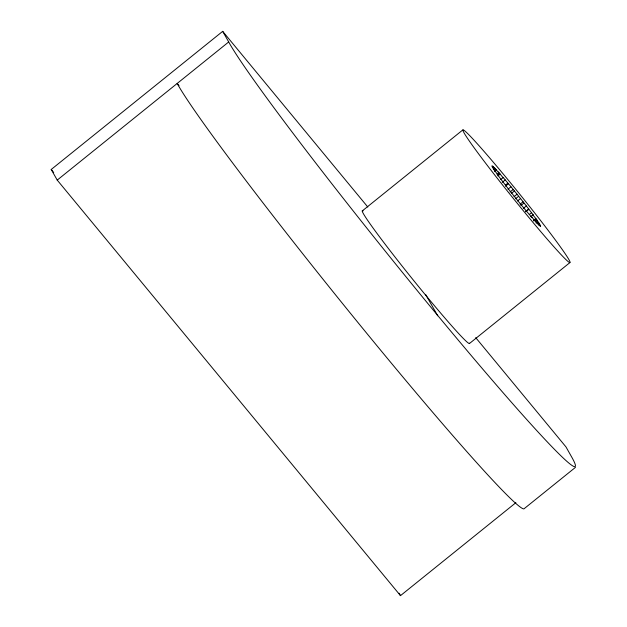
<?xml version="1.0" encoding="UTF-8"?>
<svg xmlns="http://www.w3.org/2000/svg" width="627" height="627" viewBox="0 0 627 627"><rect width="100%" height="100%" fill="white"/><g stroke="black" fill="none" stroke-linecap="round" stroke-linejoin="round"><path stroke-width="0.94" d="M515.888 502.682L400.488 595.65L57.222 180.098L51.21 169.486L222.687 31.35L367.814 207.035M57.222 180.098L228.698 41.962L222.687 31.35M362.477 210.758L462.969 129.805M494.758 171.539L496.271 170.317L494.789 168.201A38.756 1.748 51.1 0 1 496.153 169.627L499.108 173.287L497.587 174.502M497.916 175.921L500.189 174.087L503.019 177.684L500.746 179.51M502.211 182.371L505.237 179.933L508.442 183.742A38.756 1.748 51.1 0 1 510.981 186.791L514.422 190.984A38.756 1.748 51.1 0 1 517.056 194.229L520.52 198.547A38.756 1.748 51.1 0 1 523.083 201.784L526.351 205.954A38.756 1.748 51.1 0 1 528.686 208.979L531.547 212.733A38.756 1.748 51.1 0 1 533.506 215.359L532.84 214.865L530.567 216.691M505.495 185.067L507.768 183.233M505.417 186.18L508.442 183.742M507.948 189.229L510.981 186.791M510.025 192.027L513.051 189.589M511.397 193.422L514.422 190.984M514.03 196.666L517.056 194.229M515.512 198.79L518.545 196.353M517.494 200.985L520.52 198.547M520.057 204.222L523.083 201.784M520.857 205.538L523.89 203.101M523.326 208.391L526.351 205.954M525.661 211.417L528.686 208.979M525.732 211.84L528.757 209.402M529.274 214.567L531.547 212.733M533.514 220.304L535.787 218.47L532.84 214.865M533.616 220.97L535.889 219.144L537.245 220.524A38.756 1.748 51.1 0 0 535.787 218.47M536.187 223.196L537.7 221.974L539.667 224.16A38.756 1.748 51.1 0 0 538.797 222.797L535.889 219.144M469.364 343.596L569.857 262.642A85.256 3.84 51.1 0 0 492.83 161.617A85.256 3.84 51.1 0 0 486.552 164.415A85.256 3.84 51.1 0 0 569.857 262.642M575.453 467.374L523.937 508.873A279.368 12.579 51.1 0 1 361.371 326.722A279.368 12.579 51.1 0 1 177.175 83.462L179.048 85.727M496.271 170.317L493.378 166.821A38.756 1.748 51.1 0 0 492.618 166.171L494.687 168.969L492.046 165.857A38.756 1.748 51.1 0 0 491.944 166.022L494.468 169.321L492.234 166.79A38.756 1.748 51.1 0 0 492.791 167.762L495.62 171.351L493.943 169.556A38.756 1.748 51.1 0 0 495.111 171.273L498.065 174.941L497.046 173.992A38.756 1.748 51.1 0 0 498.771 176.352L501.357 179.816A38.756 1.748 51.1 0 0 503.528 182.661L506.616 186.658A38.756 1.748 51.1 0 0 509.085 189.809L512.471 194.088A38.756 1.748 51.1 0 0 515.096 197.356L518.576 201.643A38.756 1.748 51.1 0 0 521.178 204.817L524.533 208.846A38.756 1.748 51.1 0 0 526.954 211.73L529.972 215.249A38.756 1.748 51.1 0 0 532.064 217.655L531.633 216.785L534.549 220.445A38.756 1.748 51.1 0 0 536.179 222.224L535.035 220.5L537.982 224.105A38.756 1.748 51.1 0 0 539.048 225.148L537.261 222.671L540.051 226.002A38.756 1.748 51.1 0 0 540.482 226.245L538.17 223.173L540.623 226.026A38.756 1.748 51.1 0 0 540.403 225.446L537.7 221.974M475.713 337.655L565.962 446.902L571.965 457.514A279.368 12.579 51.1 0 1 437.09 314.715A279.368 12.579 51.1 0 1 228.698 41.962M51.21 169.486L53.703 172.503M499.108 173.287L498.308 171.978A38.756 1.748 51.1 0 1 500.189 174.087M425.67 294.533L437.685 315.773M399.101 593.197L400.488 595.65M503.019 177.684L502.956 177.269A38.756 1.748 51.1 0 1 505.237 179.933M469.466 343.141A85.256 3.84 51.1 0 1 412.229 278.717A85.256 3.84 51.1 0 1 363.088 210.923"/></g></svg>
